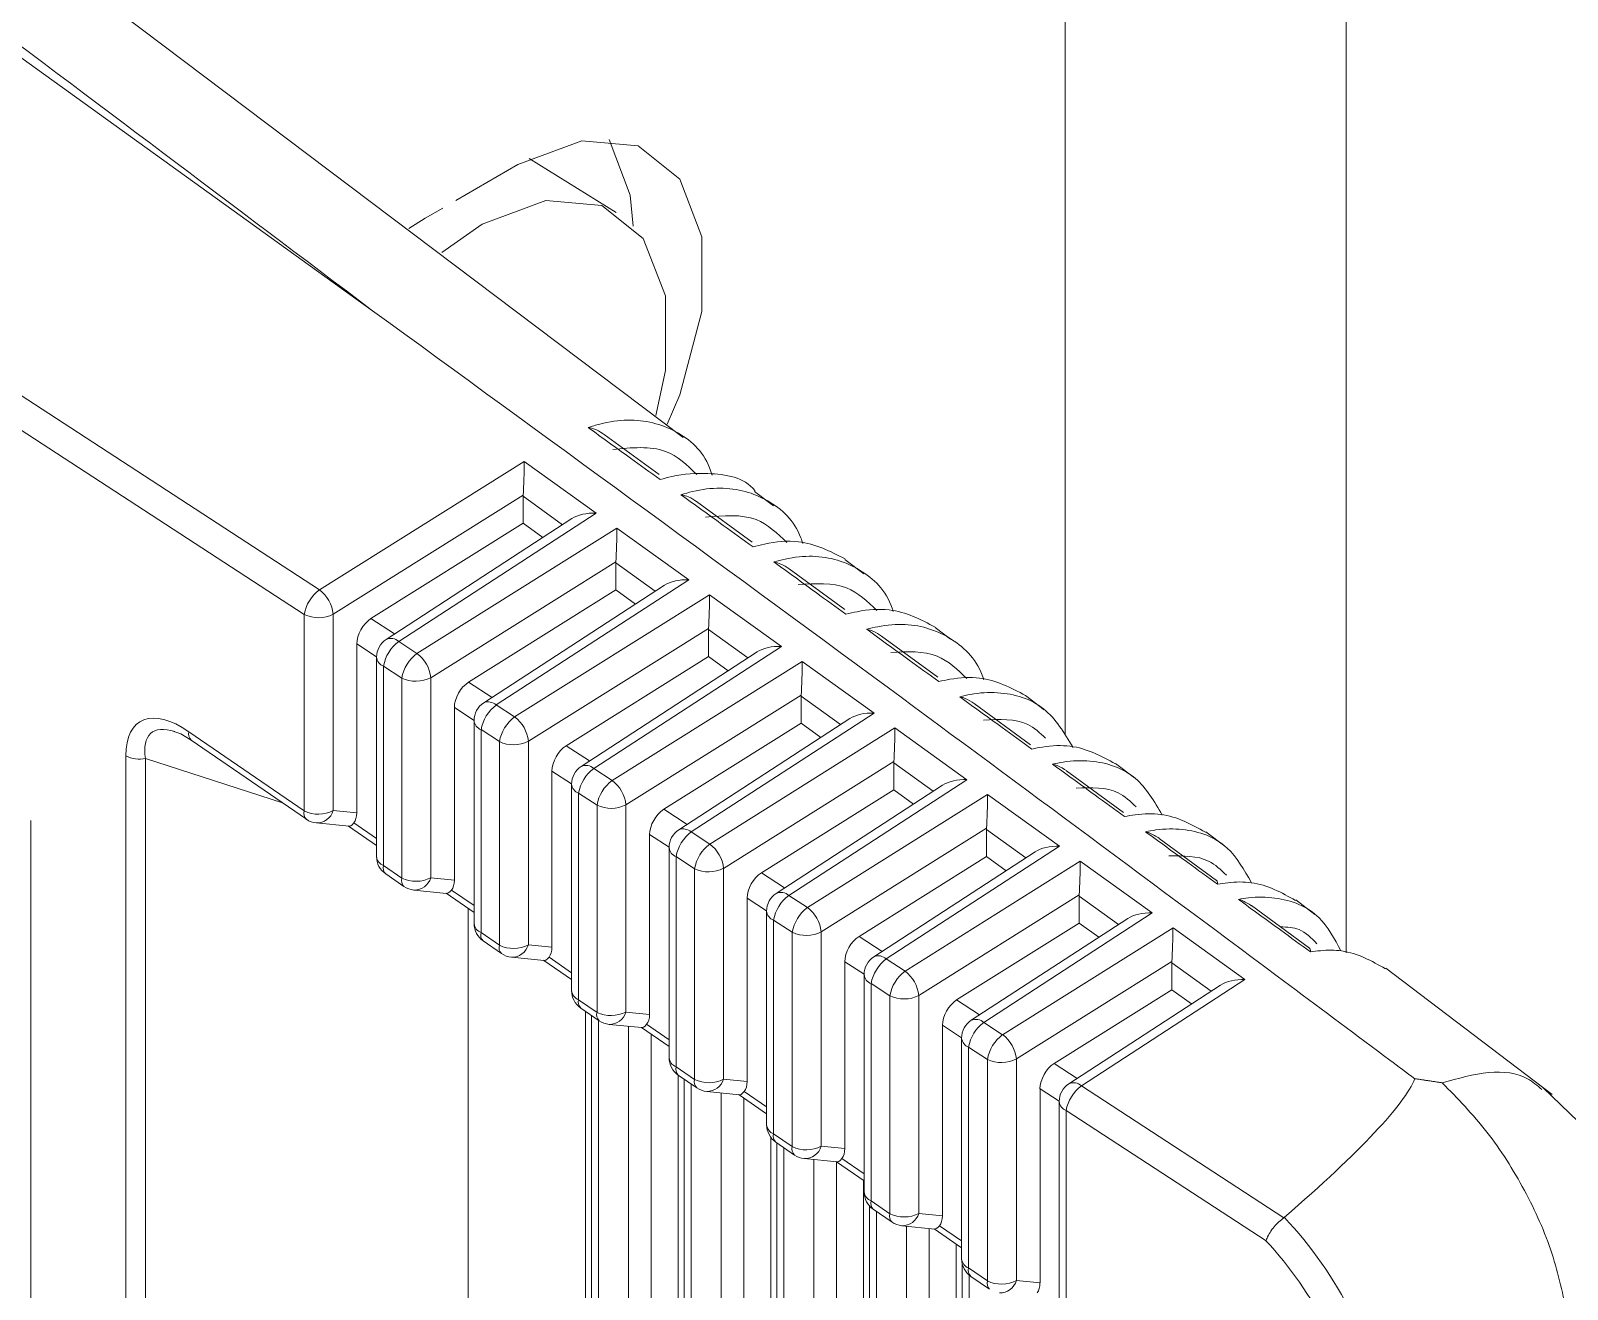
# Model space of a CAD drawing. Extents: x 2 to 136, y 1 to 99.
# Drawn here: x 103.009 to 103.736, y 81.204 to 81.8 of the extents above; entities that cross this region are included whole.
import ezdxf

# ---------------------------------------------------------------- set-up
doc = ezdxf.new("R2010")
doc.units = 0
doc.header["$MEASUREMENT"] = 0
doc.linetypes.add('SLD-Solid', pattern=[0])
doc.layers.add('OBJECT', color=7, linetype='CONTINUOUS')

msp = doc.modelspace()

# ---------------------------------------------------------------- linework, layer by layer
at = {"layer": 'OBJECT', "linetype": 'SLD-Solid', "lineweight": 15}
for p, q in [((103.49853, 81.46703), (103.49853, 88.50233)), ((103.63147, 81.36368), (103.63147, 88.42559)), ((103.31794, 81.60735), (103.03589, 81.82005)), ((103.17095, 81.6674), (102.9669, 81.81412)), ((103.23973, 81.7365), (103.21029, 81.71951)), ((103.28615, 81.71382), (103.245, 81.73937)), ((102.84164, 81.73333), (103.14577, 81.53534)), ((103.13859, 81.52367), (102.83427, 81.72178)), ((103.20412, 81.71595), (103.19589, 81.7112)), ((103.19589, 81.7112), (103.18816, 81.70634)), ((103.22276, 81.70834), (103.20375, 81.69496)), ((103.30656, 81.58986), (103.28047, 81.60888)), ((103.14577, 81.53534), (103.24273, 81.59609)), ((103.24273, 81.59609), (103.27672, 81.57164)), ((103.24219, 81.58017), (103.15229, 81.52384)), ((103.24219, 81.58017), (103.24217, 81.57958)), ((103.24217, 81.57958), (103.24217, 81.56682)), ((103.26083, 81.56617), (103.24217, 81.57958)), ((103.35047, 81.55795), (103.32424, 81.57709)), ((103.36064, 81.57516), (103.35169, 81.5819)), ((103.26523, 81.56903), (103.17737, 81.5119)), ((103.27672, 81.57164), (103.18331, 81.5109)), ((103.17018, 81.52171), (103.24217, 81.56682)), ((103.19195, 81.50528), (103.28657, 81.56456)), ((103.24217, 81.56682), (103.25151, 81.56011)), ((103.28657, 81.56456), (103.32056, 81.54012)), ((103.28603, 81.54864), (103.19847, 81.49378)), ((103.28603, 81.54864), (103.28602, 81.54806)), ((103.28602, 81.54806), (103.28602, 81.5353)), ((103.30467, 81.53464), (103.28602, 81.54806)), ((103.40334, 81.54296), (103.39438, 81.54971)), ((103.32056, 81.54012), (103.22945, 81.48087)), ((103.3944, 81.526), (103.36801, 81.54528)), ((103.21635, 81.49165), (103.28602, 81.5353)), ((103.30907, 81.5375), (103.2235, 81.48187)), ((103.23813, 81.47522), (103.33041, 81.53304)), ((103.28602, 81.5353), (103.29535, 81.52858)), ((103.33041, 81.53304), (103.3644, 81.50859)), ((103.13859, 81.43073), (103.13859, 81.52367)), ((103.15229, 81.52384), (103.15229, 81.4309)), ((103.17018, 81.52171), (103.18131, 81.51446)), ((103.32987, 81.51712), (103.24464, 81.46372)), ((103.32987, 81.51712), (103.32986, 81.51653)), ((103.44431, 81.51206), (103.43707, 81.51752)), ((103.16345, 81.42979), (103.16345, 81.50974)), ((103.17282, 81.50364), (103.16345, 81.50974)), ((103.18331, 81.5109), (103.19195, 81.50528)), ((103.32986, 81.51653), (103.32986, 81.50377)), ((103.34851, 81.50312), (103.32986, 81.51653)), ((103.43833, 81.49402), (103.41177, 81.51344)), ((103.17282, 81.50352), (103.17282, 81.4092)), ((103.26253, 81.46159), (103.32986, 81.50377)), ((103.35291, 81.50598), (103.26964, 81.45184)), ((103.3644, 81.50859), (103.27558, 81.45084)), ((103.32986, 81.50377), (103.33919, 81.49706)), ((103.18477, 81.49361), (103.17613, 81.49923)), ((103.17613, 81.49923), (103.17613, 81.40491)), ((103.2843, 81.44516), (103.37425, 81.50151)), ((103.37425, 81.50151), (103.40824, 81.47707)), ((103.18477, 81.39897), (103.18477, 81.49361)), ((103.19847, 81.49378), (103.19847, 81.39915)), ((103.21635, 81.49165), (103.22744, 81.48443)), ((103.22945, 81.48087), (103.23813, 81.47522)), ((103.37371, 81.48559), (103.29082, 81.43366)), ((103.37371, 81.48559), (103.3737, 81.48501)), ((103.3737, 81.48501), (103.3737, 81.47225)), ((103.39235, 81.47159), (103.3737, 81.48501)), ((103.48226, 81.46201), (103.45554, 81.48157)), ((103.48873, 81.47856), (103.47977, 81.48532)), ((103.20963, 81.39803), (103.20963, 81.47968)), ((103.21896, 81.47361), (103.20963, 81.47968)), ((103.21896, 81.47349), (103.21896, 81.37748)), ((103.39675, 81.47445), (103.31577, 81.4218)), ((103.40824, 81.47707), (103.32171, 81.4208)), ((103.08409, 81.46822), (103.13859, 81.43073)), ((103.23095, 81.46354), (103.22227, 81.4692)), ((103.22227, 81.4692), (103.22227, 81.37318)), ((103.30871, 81.43153), (103.3737, 81.47225)), ((103.33048, 81.4151), (103.41809, 81.46999)), ((103.3737, 81.47225), (103.38303, 81.46553)), ((103.41809, 81.46999), (103.45208, 81.44554)), ((103.08511, 81.46427), (103.13961, 81.42678)), ((103.23095, 81.36721), (103.23095, 81.46354)), ((103.24464, 81.46372), (103.24464, 81.36739)), ((103.26253, 81.46159), (103.27358, 81.4544)), ((103.05425, 80.76929), (103.05425, 81.45677)), ((103.12832, 81.43455), (103.06352, 81.45548)), ((103.06352, 81.45548), (103.06352, 80.76801)), ((103.41755, 81.45407), (103.337, 81.4036)), ((103.41755, 81.45407), (103.41754, 81.45348)), ((103.41754, 81.45348), (103.41754, 81.44072)), ((103.43619, 81.44007), (103.41754, 81.45348)), ((103.53144, 81.44635), (103.52247, 81.45312)), ((103.2558, 81.36627), (103.2558, 81.44962)), ((103.26509, 81.44357), (103.2558, 81.44962)), ((103.27558, 81.45084), (103.2843, 81.44516)), ((103.45208, 81.44554), (103.36785, 81.39077)), ((103.5262, 81.42996), (103.4993, 81.44967)), ((103.26509, 81.44345), (103.26509, 81.34575)), ((103.27712, 81.43348), (103.2684, 81.43916)), ((103.2684, 81.43916), (103.2684, 81.34145)), ((103.35488, 81.40147), (103.41754, 81.44072)), ((103.44059, 81.44293), (103.36191, 81.39177)), ((103.37666, 81.38504), (103.46193, 81.43846)), ((103.41754, 81.44072), (103.42687, 81.43401)), ((103.46193, 81.43846), (103.49593, 81.41402)), ((103.15229, 81.4309), (103.16345, 81.42979)), ((103.27712, 81.33546), (103.27712, 81.43348)), ((103.29082, 81.43366), (103.29082, 81.33563)), ((103.30871, 81.43153), (103.31971, 81.42436)), ((103.00921, 81.42629), (103.00921, 80.84655)), ((103.14429, 81.42507), (103.15981, 81.42352)), ((103.1596, 81.42354), (103.17282, 81.41445)), ((103.16207, 81.42509), (103.17282, 81.41769)), ((103.4614, 81.42254), (103.38317, 81.37354)), ((103.4614, 81.42254), (103.46138, 81.42196)), ((103.30198, 81.33452), (103.30198, 81.41956)), ((103.31122, 81.41354), (103.30198, 81.41956)), ((103.32171, 81.4208), (103.33048, 81.4151)), ((103.46138, 81.42196), (103.46138, 81.4092)), ((103.48003, 81.40854), (103.46138, 81.42196)), ((103.57013, 81.39787), (103.54306, 81.41774)), ((103.57412, 81.41409), (103.56514, 81.4209)), ((103.31122, 81.41342), (103.31122, 81.31402)), ((103.3233, 81.40342), (103.31454, 81.40913)), ((103.31454, 81.40913), (103.31454, 81.30973)), ((103.40106, 81.37141), (103.46138, 81.4092)), ((103.48443, 81.41141), (103.40804, 81.36174)), ((103.49593, 81.41402), (103.41398, 81.36074)), ((103.46138, 81.4092), (103.47071, 81.40249)), ((103.17613, 81.40491), (103.18477, 81.39897)), ((103.17715, 81.40096), (103.18579, 81.39502)), ((103.3233, 81.3037), (103.3233, 81.40342)), ((103.337, 81.4036), (103.337, 81.30387)), ((103.35488, 81.40147), (103.36584, 81.39433)), ((103.42283, 81.35498), (103.50577, 81.40694)), ((103.50577, 81.40694), (103.53977, 81.38249)), ((103.19046, 81.39331), (103.20598, 81.39176)), ((103.19847, 81.39915), (103.20963, 81.39803)), ((103.20825, 81.39333), (103.21896, 81.38596)), ((103.20577, 81.39178), (103.21896, 81.38272)), ((103.34816, 81.30276), (103.34816, 81.3895)), ((103.35736, 81.38351), (103.34816, 81.3895)), ((103.36785, 81.39077), (103.37666, 81.38504)), ((103.50524, 81.39102), (103.42935, 81.34347)), ((103.50524, 81.39102), (103.50522, 81.39043)), ((103.50522, 81.39043), (103.50522, 81.37767)), ((103.52387, 81.37702), (103.50522, 81.39043)), ((103.61421, 81.36589), (103.58676, 81.38597)), ((103.6167, 81.38179), (103.60769, 81.38863)), ((103.21623, 80.86458), (103.21623, 81.3846)), ((103.35736, 81.38339), (103.35736, 81.28229)), ((103.36948, 81.37336), (103.36067, 81.3791)), ((103.36067, 81.3791), (103.36067, 81.278)), ((103.52827, 81.37988), (103.45418, 81.3317)), ((103.53977, 81.38249), (103.46012, 81.3307)), ((103.22227, 81.37318), (103.23095, 81.36721)), ((103.36948, 81.27194), (103.36948, 81.37336)), ((103.38317, 81.37354), (103.38317, 81.27211)), ((103.40106, 81.37141), (103.41198, 81.3643)), ((103.44724, 81.34134), (103.50522, 81.37767)), ((103.46901, 81.32491), (103.54961, 81.37541)), ((103.50522, 81.37767), (103.51455, 81.37096)), ((103.54961, 81.37541), (103.58361, 81.35097)), ((103.22329, 81.36924), (103.23197, 81.36327)), ((103.24464, 81.36739), (103.2558, 81.36627)), ((103.23664, 81.36155), (103.25216, 81.36001)), ((103.25195, 81.36003), (103.26509, 81.35099)), ((103.25443, 81.36157), (103.26509, 81.35424)), ((103.39433, 81.271), (103.39433, 81.35944)), ((103.40349, 81.35347), (103.39433, 81.35944)), ((103.41398, 81.36074), (103.42283, 81.35498)), ((103.54908, 81.35949), (103.47553, 81.31341)), ((103.54908, 81.35949), (103.54906, 81.35891)), ((103.54906, 81.35891), (103.54906, 81.34615)), ((103.56771, 81.3455), (103.54906, 81.35891)), ((103.40349, 81.35335), (103.40349, 81.25056)), ((103.58361, 81.35097), (103.50625, 81.30067)), ((103.72894, 81.29665), (103.65024, 81.35635)), ((103.41565, 81.3433), (103.4068, 81.34906)), ((103.4068, 81.34906), (103.4068, 81.24627)), ((103.41565, 81.24018), (103.41565, 81.3433)), ((103.42935, 81.34347), (103.42935, 81.24036)), ((103.49341, 81.31128), (103.54906, 81.34615)), ((103.57211, 81.34836), (103.50031, 81.30167)), ((103.54906, 81.34615), (103.55839, 81.33944)), ((103.2684, 81.34145), (103.27712, 81.33546)), ((103.26942, 81.33751), (103.27815, 81.33151)), ((103.2716, 81.33601), (103.2716, 80.82668)), ((103.29082, 81.33563), (103.30198, 81.33452)), ((103.44724, 81.34134), (103.45811, 81.33426)), ((103.27453, 81.33399), (103.27453, 80.82145)), ((103.27788, 80.81999), (103.27788, 81.33169)), ((103.28282, 81.3298), (103.29834, 81.32825)), ((103.29196, 81.32888), (103.29196, 80.82832)), ((103.29813, 81.32827), (103.31122, 81.31926)), ((103.3006, 81.32981), (103.31122, 81.32251)), ((103.44051, 81.23924), (103.44051, 81.32938)), ((103.44963, 81.32344), (103.44051, 81.32938)), ((103.46012, 81.3307), (103.46901, 81.32491)), ((103.30272, 80.86717), (103.30272, 81.32511)), ((103.44963, 81.32332), (103.44963, 81.21883)), ((103.46183, 81.31324), (103.45294, 81.31903)), ((103.45294, 81.31903), (103.45294, 81.21454)), ((103.46183, 81.20842), (103.46183, 81.31324)), ((103.47553, 81.31341), (103.47553, 81.2086)), ((103.31454, 81.30973), (103.3233, 81.3037)), ((103.49341, 81.31128), (103.50425, 81.30423)), ((103.31544, 81.30586), (103.31544, 80.80759)), ((103.31556, 81.30578), (103.32432, 81.29975)), ((103.31837, 81.30384), (103.31837, 80.80236)), ((103.32172, 80.8009), (103.32172, 81.30154)), ((103.337, 81.30387), (103.34816, 81.30276)), ((103.48669, 81.20748), (103.48669, 81.29931)), ((103.49576, 81.29341), (103.48669, 81.29931)), ((103.50625, 81.30067), (103.60205, 81.2383)), ((103.329, 81.29804), (103.34451, 81.29649)), ((103.3358, 81.29736), (103.3358, 80.80923)), ((103.3443, 81.29651), (103.35736, 81.28753)), ((103.34656, 80.84808), (103.34656, 81.29496)), ((103.34678, 81.29805), (103.35736, 81.29078)), ((103.49576, 81.29329), (103.49576, 81.1871)), ((103.49907, 81.289), (103.49907, 81.18281)), ((103.59361, 81.22745), (103.49907, 81.289)), ((103.36067, 81.278), (103.36948, 81.27194)), ((103.35928, 81.27639), (103.35928, 80.7885)), ((103.36169, 81.27405), (103.3705, 81.26799)), ((103.36221, 81.27369), (103.36221, 80.78327)), ((103.36556, 80.78181), (103.36556, 81.27139)), ((103.38317, 81.27211), (103.39433, 81.271)), ((103.37517, 81.26628), (103.39069, 81.26473)), ((103.37964, 81.26584), (103.37964, 80.79014)), ((103.3904, 80.82898), (103.3904, 81.26476)), ((103.39048, 81.26475), (103.40349, 81.2558)), ((103.39296, 81.2663), (103.40349, 81.25905)), ((103.40312, 81.25606), (103.40312, 80.7694)), ((103.40605, 81.24388), (103.40605, 80.76417)), ((103.4068, 81.24627), (103.41565, 81.24018)), ((103.40783, 81.24232), (103.41668, 81.23623)), ((103.4094, 80.76271), (103.4094, 81.24124)), ((103.42135, 81.23452), (103.43687, 81.23297)), ((103.42348, 81.23431), (103.42348, 80.77104)), ((103.42935, 81.24036), (103.44051, 81.23924)), ((103.43424, 80.80989), (103.43424, 81.23324)), ((103.43913, 81.23454), (103.44963, 81.22732)), ((103.43666, 81.233), (103.44963, 81.22408)), ((103.44696, 81.22591), (103.44696, 80.75031)), ((103.44989, 81.21654), (103.44989, 80.74508)), ((103.45294, 81.21454), (103.46183, 81.20842)), ((103.45324, 80.74362), (103.45324, 81.21114)), ((103.45396, 81.21059), (103.46285, 81.20448)), ((103.47553, 81.2086), (103.48669, 81.20748))]:
    msp.add_line(p, q, dxfattribs=at)
at = {"layer": 'OBJECT', "linetype": 'SLD-Solid', "lineweight": 15, "flags": 128}
for points in [[(103.31033, 81.61378), (103.31628, 81.62759), (103.32678, 81.66696), (103.32678, 81.70241), (103.31628, 81.72966), (103.29655, 81.74542), (103.26996, 81.7478), (103.23973, 81.7365)], [(103.29416, 81.70737), (103.29284, 81.72201), (103.28291, 81.74842)], [(103.30497, 81.61776), (103.30946, 81.63908), (103.30946, 81.67438), (103.299, 81.70152), (103.27935, 81.71722), (103.25287, 81.71959), (103.22276, 81.70834)], [(103.07696, 81.46827), (103.08021, 81.46716), (103.08511, 81.46427)], [(103.75764, 81.25737), (103.7413, 81.28389), (103.72478, 81.29981)]]:
    msp.add_lwpolyline(points, dxfattribs=at)
at = {"layer": 'OBJECT', "linetype": 'SLD-Solid', "lineweight": 15}
for centre, radius, start, end in [((103.15679, 81.52052), 0.01846, 126.62359, 170.20067), ((103.13593, 81.52216), 0.01645, 5.85493, 53.23541), ((103.14527, 81.53766), 0.0155, 244.51108, 296.94536), ((103.18282, 81.50352), 0.01, 123.03234, 180), ((103.19432, 81.49609), 0.01846, 126.62248, 170.20034), ((103.17959, 81.50691), 0.00546, 46.94664, 113.93627), ((103.17782, 81.50395), 0.00502, 184.95803, 250.35199), ((103.20296, 81.49046), 0.01846, 126.62248, 170.20034), ((103.1821, 81.4921), 0.01645, 5.85713, 53.23219), ((103.19144, 81.5076), 0.0155, 244.51104, 296.94487), ((103.22896, 81.47349), 0.01, 123.03234, 180), ((103.24046, 81.46605), 0.01846, 126.62457, 170.20025), ((103.22572, 81.47688), 0.00546, 46.94409, 113.93592), ((103.22395, 81.47392), 0.00502, 184.94028, 250.36974), ((103.24914, 81.4604), 0.01846, 126.62582, 170.19948), ((103.22828, 81.46204), 0.01645, 5.85396, 53.23639), ((103.08783, 81.46708), 0.00391, 163.0585, 225.95952), ((103.23762, 81.47754), 0.0155, 244.51104, 296.94589), ((103.06093, 81.4709), 0.01563, 244.68395, 279.54829), ((103.27509, 81.44345), 0.01, 123.03234, 180), ((103.27185, 81.44685), 0.00546, 46.94205, 113.94246), ((103.2866, 81.43602), 0.01846, 126.62584, 170.19898), ((103.29532, 81.43034), 0.01846, 126.62304, 170.19978), ((103.27446, 81.43198), 0.01645, 5.85525, 53.23407), ((103.27009, 81.44389), 0.00501, 184.93772, 250.3723), ((103.14233, 81.42959), 0.00391, 163.05698, 225.96104), ((103.14527, 81.44472), 0.0155, 244.51108, 296.94536), ((103.14443, 81.43329), 0.00822, 269.04137, 343.13583), ((103.2838, 81.44748), 0.0155, 244.51104, 296.94487), ((103.14528, 81.43502), 0.01, 235.48191, 264.29928), ((103.31799, 81.41681), 0.00546, 46.94932, 113.92911), ((103.32122, 81.41342), 0.01, 123.03234, 180), ((103.33273, 81.40599), 0.01846, 126.62121, 170.20161), ((103.34149, 81.40028), 0.01846, 126.62614, 170.19916), ((103.32063, 81.40192), 0.01645, 5.85396, 53.23639), ((103.18282, 81.4092), 0.01, 180, 235.48191), ((103.17796, 81.40974), 0.00517, 186.01463, 249.2954), ((103.31622, 81.41385), 0.00501, 184.93742, 250.37068), ((103.17987, 81.40377), 0.00391, 163.06572, 225.9571), ((103.32997, 81.41742), 0.0155, 244.51186, 296.94507), ((103.18851, 81.39783), 0.00391, 163.05964, 225.96318), ((103.19144, 81.41297), 0.0155, 244.51104, 296.94487), ((103.19146, 81.40326), 0.01, 235.48191, 264.29928), ((103.1906, 81.40153), 0.00822, 269.04628, 343.13048), ((103.36736, 81.38339), 0.01, 123.03234, 180), ((103.37886, 81.37595), 0.01846, 126.62584, 170.19898), ((103.36412, 81.38678), 0.00546, 46.94771, 113.93679), ((103.36236, 81.38382), 0.00502, 184.95803, 250.35199), ((103.38767, 81.37022), 0.01846, 126.62246, 170.20084), ((103.36681, 81.37186), 0.01645, 5.85435, 53.23497), ((103.22409, 81.37801), 0.00516, 185.99951, 249.31052), ((103.22896, 81.37747), 0.01, 180, 235.48191), ((103.22601, 81.37204), 0.00391, 163.0581, 225.95823), ((103.37615, 81.38736), 0.0155, 244.50994, 296.94548), ((103.23469, 81.36608), 0.00391, 163.0585, 225.95952), ((103.23762, 81.38121), 0.0155, 244.51104, 296.94589), ((103.23678, 81.36977), 0.00822, 269.04463, 343.13243), ((103.23764, 81.37151), 0.01, 235.48191, 264.29928), ((103.41349, 81.35335), 0.01, 123.03234, 180), ((103.425, 81.34592), 0.01846, 126.62457, 170.20025), ((103.41026, 81.35675), 0.00546, 46.94409, 113.93592), ((103.40849, 81.35379), 0.00502, 184.94028, 250.36974), ((103.43385, 81.34016), 0.01846, 126.62584, 170.19898), ((103.41299, 81.3418), 0.01645, 5.85466, 53.23466), ((103.27509, 81.34575), 0.01, 180, 235.48191), ((103.27023, 81.34629), 0.00516, 185.99951, 249.31052), ((103.42233, 81.3573), 0.0155, 244.51218, 296.94475), ((103.27214, 81.34032), 0.00391, 163.05692, 225.9611), ((103.28086, 81.33432), 0.00391, 163.06572, 225.9571), ((103.2838, 81.34945), 0.0155, 244.51104, 296.94487), ((103.28296, 81.33801), 0.00822, 269.04483, 343.13223), ((103.28381, 81.33975), 0.01, 235.48191, 264.29928), ((103.45963, 81.32332), 0.01, 123.03234, 180), ((103.47113, 81.31588), 0.01847, 126.62726, 170.19556), ((103.45639, 81.32671), 0.00546, 46.94837, 113.93455), ((103.45462, 81.32375), 0.00501, 184.93742, 250.37068), ((103.48002, 81.3101), 0.01846, 126.62119, 170.20211), ((103.45916, 81.31174), 0.01645, 5.85524, 53.23512), ((103.32122, 81.31402), 0.01, 180, 235.48191), ((103.31636, 81.31456), 0.00516, 185.99779, 249.31031), ((103.4685, 81.32723), 0.0155, 244.5099, 296.946), ((103.31827, 81.30859), 0.00391, 163.0673, 225.95552), ((103.32704, 81.30256), 0.00391, 163.0585, 225.95952), ((103.32997, 81.31769), 0.0155, 244.51186, 296.94507), ((103.32999, 81.30799), 0.01, 235.48191, 264.29928), ((103.32913, 81.30626), 0.00822, 269.04463, 343.13243), ((103.50576, 81.29329), 0.01, 123.03234, 180), ((103.51726, 81.28585), 0.01846, 126.62248, 170.20034), ((103.50256, 81.29691), 0.00527, 45.57786, 115.30056), ((103.50076, 81.29372), 0.00502, 184.95803, 250.35199), ((103.36736, 81.28229), 0.01, 180, 235.48191), ((103.3625, 81.28283), 0.00517, 186.01625, 249.29378), ((103.36441, 81.27686), 0.00391, 163.06572, 225.9571), ((103.37322, 81.2708), 0.00391, 163.06365, 225.95916), ((103.37615, 81.28593), 0.0155, 244.50994, 296.94548), ((103.37531, 81.2745), 0.00822, 269.04262, 343.13458), ((103.37617, 81.27623), 0.01, 235.48191, 264.29928), ((103.41349, 81.25056), 0.01, 180, 235.48191), ((103.40863, 81.2511), 0.00516, 185.99951, 249.31052), ((103.41054, 81.24513), 0.00391, 163.0585, 225.95952), ((103.41939, 81.23904), 0.00391, 163.0585, 225.95952), ((103.42233, 81.25418), 0.0155, 244.51218, 296.94475), ((103.42234, 81.24447), 0.01, 235.48191, 264.29928), ((103.42149, 81.24274), 0.00822, 269.04639, 343.13067), ((103.45963, 81.21883), 0.01, 180, 235.48191), ((103.45476, 81.21937), 0.00516, 185.99916, 249.30895), ((103.45668, 81.2134), 0.00391, 163.06773, 225.95509), ((103.46557, 81.20729), 0.00391, 163.06572, 225.9571), ((103.4685, 81.22242), 0.0155, 244.5099, 296.946), ((103.46766, 81.21098), 0.00822, 269.04335, 343.13371)]:
    msp.add_arc(centre, radius, start, end, dxfattribs=at)
for centre, major_axis, ratio, start_param, end_param in [((98.66704, 83.01542), (13.53481, -9.64878), 0.094709, 1.299778, 1.31529), ((103.24224, 81.5887), (0.00038, 0.01204), 0.026825, 3.925085, 5.373421), ((103.27623, 81.56426), (0.01403, -0.00033), 0.527029, 1.548181, 2.485158), ((103.28608, 81.55718), (0.00038, 0.01204), 0.026825, 3.925085, 5.373421), ((103.32007, 81.53273), (0.01403, -0.00033), 0.527029, 1.548181, 2.485158), ((103.32992, 81.52565), (0.00038, 0.01204), 0.026825, 3.925085, 5.373421), ((103.17059, 81.51374), (0.00503, 0.00865), 0.586689, 0.839421, 2.351503), ((103.36391, 81.50121), (0.01403, -0.00033), 0.527029, 1.548181, 2.485158), ((103.37376, 81.49413), (0.00038, 0.01204), 0.026825, 3.925085, 5.373421), ((103.21677, 81.48367), (0.00503, 0.00865), 0.586689, 0.839421, 2.351503), ((103.08971, 81.42635), (-0.02883, 0.04658), 0.44344, 5.493279, 6.904804), ((103.40775, 81.46968), (0.01403, -0.00033), 0.527029, 1.548181, 2.485158), ((103.0964, 81.43064), (-0.03016, 0.037), 0.376374, 5.756416, 6.859272), ((103.4176, 81.4626), (0.00038, 0.01204), 0.026825, 3.925085, 5.373421), ((103.26295, 81.45361), (0.00503, 0.00865), 0.586689, 0.839421, 2.351503), ((103.45159, 81.43816), (0.01403, -0.00033), 0.527029, 1.548181, 2.485158), ((103.46144, 81.43108), (0.00038, 0.01204), 0.026825, 3.925085, 5.373421), ((103.156, 81.43395), (-0.00469, 0.00996), 0.580588, 3.41279, 4.030522), ((103.30913, 81.42355), (0.00503, 0.00865), 0.586689, 0.839421, 2.351503), ((103.16315, 81.43324), (0.00354, 0.00967), 0.277978, 3.070296, 3.818939), ((103.49543, 81.40663), (0.01403, -0.00033), 0.527029, 1.548181, 2.485158), ((103.3553, 81.39349), (0.00503, 0.00865), 0.586689, 0.839421, 2.351503), ((103.50528, 81.39955), (0.00038, 0.01204), 0.026825, 3.925085, 5.373421), ((103.20932, 81.40148), (0.00354, 0.00967), 0.277978, 3.070296, 3.818939), ((103.20218, 81.40219), (-0.00469, 0.00996), 0.580588, 3.41279, 4.030522), ((103.53928, 81.37511), (0.01403, -0.00033), 0.527029, 1.548181, 2.485158), ((103.40148, 81.36343), (0.00503, 0.00865), 0.586689, 0.839421, 2.351503), ((103.54912, 81.36803), (0.00038, 0.01204), 0.026825, 3.925085, 5.373421), ((103.24835, 81.37044), (-0.00469, 0.00996), 0.580588, 3.41279, 4.030522), ((103.2555, 81.36972), (0.00354, 0.00967), 0.277978, 3.070296, 3.818939), ((103.58312, 81.34358), (0.01403, -0.00033), 0.527029, 1.548181, 2.485158), ((103.44766, 81.33337), (0.00503, 0.00865), 0.586689, 0.839421, 2.351503), ((103.30168, 81.33796), (0.00354, 0.00967), 0.277978, 3.070296, 3.818939), ((103.29453, 81.33868), (-0.00469, 0.00996), 0.580588, 3.41279, 4.030522), ((103.49383, 81.30331), (0.00503, 0.00865), 0.586689, 0.839421, 2.351503), ((103.34071, 81.30692), (-0.00469, 0.00996), 0.580588, 3.41279, 4.030522), ((102.03359, 80.2876), (1.6308, 1.02452), 0.0499, 5.97324, 6.214353), ((103.34785, 81.30621), (0.00354, 0.00967), 0.277978, 3.070296, 3.818939), ((103.38688, 81.27516), (-0.00469, 0.00996), 0.580588, 3.41279, 4.030522), ((103.39403, 81.27445), (0.00354, 0.00967), 0.277978, 3.070296, 3.818939), ((103.44021, 81.24269), (0.00354, 0.00967), 0.277978, 3.070296, 3.818939), ((103.43306, 81.2434), (-0.00469, 0.00996), 0.580588, 3.41279, 4.030522), ((103.56339, 81.17073), (-0.06455, 0.10125), 0.604584, 4.082188, 5.018809), ((103.5567, 81.16644), (-0.05957, 0.09257), 0.606975, 4.079515, 5.001048), ((103.47924, 81.21165), (-0.00469, 0.00996), 0.580588, 3.41279, 4.030522)]:
    msp.add_ellipse(centre, major_axis=major_axis, ratio=ratio, start_param=start_param, end_param=end_param, dxfattribs=at)
for points, knots in [([(103.66405, 81.3041), (103.6601, 81.30704), (103.64039, 81.32174), (103.55751, 81.38343), (103.39786, 81.50207), (103.25246, 81.60801), (103.17095, 81.6674)], [0, 0, 0, 0, 0.024148, 0.120739, 0.507103, 1, 1, 1, 1]), ([(103.27289, 81.61214), (103.27474, 81.61271), (103.28116, 81.61469), (103.29614, 81.61677), (103.31514, 81.61178), (103.32799, 81.60054), (103.33124, 81.59073), (103.33164, 81.58953)], [0, 0, 0, 0, 0.07142, 0.247516, 0.599089, 0.950987, 1, 1, 1, 1]), ([(103.27289, 81.61214), (103.27293, 81.61213), (103.27431, 81.61187), (103.27709, 81.61113), (103.27931, 81.60963), (103.28046, 81.60886)], [0, 0, 0, 0, 0.015183, 0.491194, 1, 1, 1, 1]), ([(103.30697, 81.58749), (103.30228, 81.59088), (103.29092, 81.5991), (103.27956, 81.60731), (103.27289, 81.61214)], [0, 0, 0, 0, 0.412559, 1, 1, 1, 1]), ([(103.3244, 81.5899), (103.31978, 81.59429), (103.3094, 81.60419), (103.29346, 81.60262), (103.2846, 81.60175)], [0, 0, 0, 0, 0.444562, 1, 1, 1, 1]), ([(103.35188, 81.58211), (103.35184, 81.58216), (103.34686, 81.58873), (103.33261, 81.59083), (103.31668, 81.59021), (103.30883, 81.58801), (103.30697, 81.58749)], [0, 0, 0, 0, 0.004059, 0.545301, 0.892432, 1, 1, 1, 1]), ([(103.31684, 81.58034), (103.31866, 81.58087), (103.32502, 81.58272), (103.33989, 81.5845), (103.35867, 81.57905), (103.37108, 81.5677), (103.37417, 81.55819), (103.37445, 81.55733)], [0, 0, 0, 0, 0.071394, 0.250149, 0.607067, 0.964322, 1, 1, 1, 1]), ([(103.31684, 81.58034), (103.31688, 81.58033), (103.31813, 81.58008), (103.32084, 81.57935), (103.32303, 81.57788), (103.32423, 81.57708)], [0, 0, 0, 0, 0.015499, 0.458336, 1, 1, 1, 1]), ([(103.35092, 81.55567), (103.34623, 81.55906), (103.33487, 81.56729), (103.32351, 81.57551), (103.31684, 81.58034)], [0, 0, 0, 0, 0.412531, 1, 1, 1, 1]), ([(103.36696, 81.55772), (103.36245, 81.56206), (103.35238, 81.57174), (103.33695, 81.57048), (103.32844, 81.56979)], [0, 0, 0, 0, 0.448721, 1, 1, 1, 1]), ([(103.39452, 81.54994), (103.38755, 81.55355), (103.37633, 81.55937), (103.36019, 81.55806), (103.35273, 81.55614), (103.35092, 81.55567)], [0, 0, 0, 0, 0.553496, 0.891306, 1, 1, 1, 1]), ([(103.36079, 81.54852), (103.36257, 81.549), (103.36887, 81.55071), (103.38363, 81.55218), (103.40218, 81.54627), (103.41416, 81.53484), (103.41709, 81.52563), (103.41726, 81.52511)], [0, 0, 0, 0, 0.071376, 0.252912, 0.615424, 0.978292, 1, 1, 1, 1]), ([(103.36079, 81.54852), (103.36083, 81.54851), (103.36196, 81.54827), (103.3646, 81.54754), (103.36675, 81.54611), (103.36801, 81.54528)], [0, 0, 0, 0, 0.015838, 0.423185, 1, 1, 1, 1]), ([(103.39487, 81.52382), (103.39018, 81.52722), (103.37882, 81.53545), (103.36746, 81.54368), (103.36079, 81.54852)], [0, 0, 0, 0, 0.412496, 1, 1, 1, 1]), ([(103.4095, 81.52553), (103.40509, 81.52982), (103.39534, 81.53928), (103.38043, 81.53832), (103.37228, 81.53779)], [0, 0, 0, 0, 0.453193, 1, 1, 1, 1]), ([(103.43716, 81.51765), (103.43027, 81.52128), (103.41938, 81.52701), (103.40373, 81.52593), (103.39665, 81.52424), (103.39487, 81.52382)], [0, 0, 0, 0, 0.563203, 0.890279, 1, 1, 1, 1]), ([(103.40474, 81.51666), (103.40648, 81.5171), (103.41273, 81.51867), (103.42737, 81.51983), (103.44568, 81.51345), (103.45722, 81.50194), (103.46, 81.49305), (103.46005, 81.49288)], [0, 0, 0, 0, 0.071367, 0.255818, 0.624195, 0.992946, 1, 1, 1, 1]), ([(103.40474, 81.51666), (103.40478, 81.51665), (103.40578, 81.51643), (103.40835, 81.5157), (103.41046, 81.51432), (103.41178, 81.51345)], [0, 0, 0, 0, 0.016193, 0.385524, 1, 1, 1, 1]), ([(103.43882, 81.49194), (103.43413, 81.49534), (103.42277, 81.50358), (103.41141, 81.51182), (103.40474, 81.51666)], [0, 0, 0, 0, 0.412465, 1, 1, 1, 1]), ([(103.45202, 81.49335), (103.44771, 81.49758), (103.43829, 81.50681), (103.42391, 81.50613), (103.41612, 81.50576)], [0, 0, 0, 0, 0.458017, 1, 1, 1, 1]), ([(103.4798, 81.48535), (103.47298, 81.48899), (103.46242, 81.49463), (103.44726, 81.49379), (103.44056, 81.49232), (103.43882, 81.49194)], [0, 0, 0, 0, 0.573828, 0.889181, 1, 1, 1, 1]), ([(103.44869, 81.48478), (103.4504, 81.48517), (103.45659, 81.48661), (103.47098, 81.48733), (103.48973, 81.48154), (103.49826, 81.46762), (103.50244, 81.46079)], [0, 0, 0, 0, 0.071817, 0.260509, 0.637405, 1, 1, 1, 1]), ([(103.44869, 81.48478), (103.44873, 81.48477), (103.4496, 81.48456), (103.4521, 81.48384), (103.45418, 81.4825), (103.45556, 81.4816)], [0, 0, 0, 0, 0.01659, 0.345232, 1, 1, 1, 1]), ([(103.48277, 81.46003), (103.47809, 81.46343), (103.46673, 81.47168), (103.45537, 81.47993), (103.44869, 81.48478)], [0, 0, 0, 0, 0.412428, 1, 1, 1, 1]), ([(103.48935, 81.46513), (103.48668, 81.46761), (103.47904, 81.47473), (103.46748, 81.4741), (103.45996, 81.47369)], [0, 0, 0, 0, 0.349111, 1, 1, 1, 1]), ([(103.52242, 81.45304), (103.51568, 81.4567), (103.50545, 81.46224), (103.49078, 81.46162), (103.48448, 81.46037), (103.48277, 81.46003)], [0, 0, 0, 0, 0.585457, 0.888004, 1, 1, 1, 1]), ([(103.49264, 81.45286), (103.49431, 81.45321), (103.50045, 81.4545), (103.5147, 81.45489), (103.53275, 81.44891), (103.54076, 81.43524), (103.54454, 81.4288)], [0, 0, 0, 0, 0.072632, 0.266704, 0.654401, 1, 1, 1, 1]), ([(103.49264, 81.45286), (103.49269, 81.45285), (103.49343, 81.45266), (103.49585, 81.45195), (103.49789, 81.45064), (103.49933, 81.44972)], [0, 0, 0, 0, 0.017007, 0.301896, 1, 1, 1, 1]), ([(103.52673, 81.42808), (103.52204, 81.43149), (103.51068, 81.43975), (103.49932, 81.448), (103.49264, 81.45286)], [0, 0, 0, 0, 0.412395, 1, 1, 1, 1]), ([(103.53212, 81.43275), (103.52947, 81.43526), (103.52208, 81.44223), (103.51094, 81.44184), (103.5038, 81.44159)], [0, 0, 0, 0, 0.359266, 1, 1, 1, 1]), ([(103.56502, 81.42072), (103.55835, 81.42439), (103.54847, 81.42983), (103.5343, 81.42942), (103.52839, 81.42838), (103.52673, 81.42808)], [0, 0, 0, 0, 0.597986, 0.886682, 1, 1, 1, 1]), ([(103.5366, 81.4209), (103.53823, 81.42121), (103.5443, 81.42236), (103.5584, 81.42241), (103.57579, 81.41625), (103.5833, 81.40283), (103.5867, 81.39678)], [0, 0, 0, 0, 0.073413, 0.272986, 0.671731, 1, 1, 1, 1]), ([(103.5366, 81.4209), (103.53664, 81.42089), (103.53725, 81.42073), (103.5396, 81.42003), (103.54159, 81.41876), (103.5431, 81.41781)], [0, 0, 0, 0, 0.017524, 0.255401, 1, 1, 1, 1]), ([(103.57068, 81.3961), (103.566, 81.39951), (103.55464, 81.40778), (103.54328, 81.41604), (103.5366, 81.4209)], [0, 0, 0, 0, 0.412352, 1, 1, 1, 1]), ([(103.57488, 81.40036), (103.57224, 81.40289), (103.56511, 81.4097), (103.55439, 81.40955), (103.54764, 81.40945)], [0, 0, 0, 0, 0.370333, 1, 1, 1, 1]), ([(103.57022, 81.398), (103.5704, 81.39775), (103.57065, 81.39742), (103.57069, 81.39642), (103.57068, 81.39612), (103.57068, 81.3961)], [0, 0, 0, 0, 0.717097, 0.981666, 1, 1, 1, 1]), ([(103.60755, 81.38841), (103.60097, 81.39209), (103.59145, 81.3974), (103.57781, 81.39721), (103.57231, 81.39635), (103.57068, 81.3961)], [0, 0, 0, 0, 0.611027, 0.885038, 1, 1, 1, 1]), ([(103.58055, 81.38891), (103.58215, 81.38918), (103.58815, 81.39018), (103.6021, 81.38988), (103.61891, 81.38351), (103.62598, 81.37027), (103.62904, 81.36453)], [0, 0, 0, 0, 0.073873, 0.278284, 0.686759, 1, 1, 1, 1]), ([(103.58055, 81.38891), (103.5806, 81.3889), (103.58107, 81.38877), (103.5833, 81.38809), (103.5852, 81.3869), (103.58673, 81.38593)], [0, 0, 0, 0, 0.01838, 0.209728, 1, 1, 1, 1]), ([(103.61464, 81.36408), (103.60996, 81.36749), (103.59859, 81.37577), (103.58723, 81.38405), (103.58055, 81.38891)], [0, 0, 0, 0, 0.412313, 1, 1, 1, 1]), ([(103.61762, 81.36796), (103.61507, 81.37065), (103.61049, 81.37549), (103.60355, 81.3758), (103.60048, 81.37594)], [0, 0, 0, 0, 0.556415, 1, 1, 1, 1]), ([(103.61419, 81.36586), (103.61438, 81.36559), (103.61461, 81.36524), (103.61464, 81.36432), (103.61464, 81.3641), (103.61464, 81.36408)], [0, 0, 0, 0, 0.77338, 0.980385, 1, 1, 1, 1]), ([(103.65007, 81.35609), (103.64359, 81.35977), (103.63443, 81.36496), (103.62132, 81.36497), (103.61623, 81.36429), (103.61464, 81.36408)], [0, 0, 0, 0, 0.625464, 0.88326, 1, 1, 1, 1]), ([(103.67695, 81.30216), (103.68444, 81.30423), (103.69942, 81.30838), (103.71556, 81.30648), (103.72195, 81.30081), (103.72406, 81.29894)], [0, 0, 0, 0, 0.401161, 0.802322, 1, 1, 1, 1]), ([(103.73613, 81.19181), (103.73412, 81.20168), (103.7301, 81.22141), (103.71654, 81.25157), (103.69877, 81.27981), (103.68422, 81.29471), (103.67695, 81.30216)], [0, 0, 0, 0, 0.250001, 0.499999, 0.750001, 1, 1, 1, 1]), ([(103.60205, 81.2383), (103.60127, 81.23771), (103.59972, 81.23652), (103.59741, 81.23402), (103.59543, 81.23132), (103.59423, 81.22913), (103.59375, 81.2279), (103.59362, 81.2275), (103.59361, 81.22745)], [0, 0, 0, 0, 0.219277, 0.438503, 0.659241, 0.882982, 0.985818, 1, 1, 1, 1])]:
    msp.add_open_spline(points, degree=3, knots=knots, dxfattribs=at)
for points in [[(103.67695, 81.30216), (103.66405, 81.3041)], [(103.60205, 81.2383), (103.60228, 81.23848)]]:
    msp.add_open_spline(points, degree=1, dxfattribs=at)

doc.saveas('drawing.dxf')
